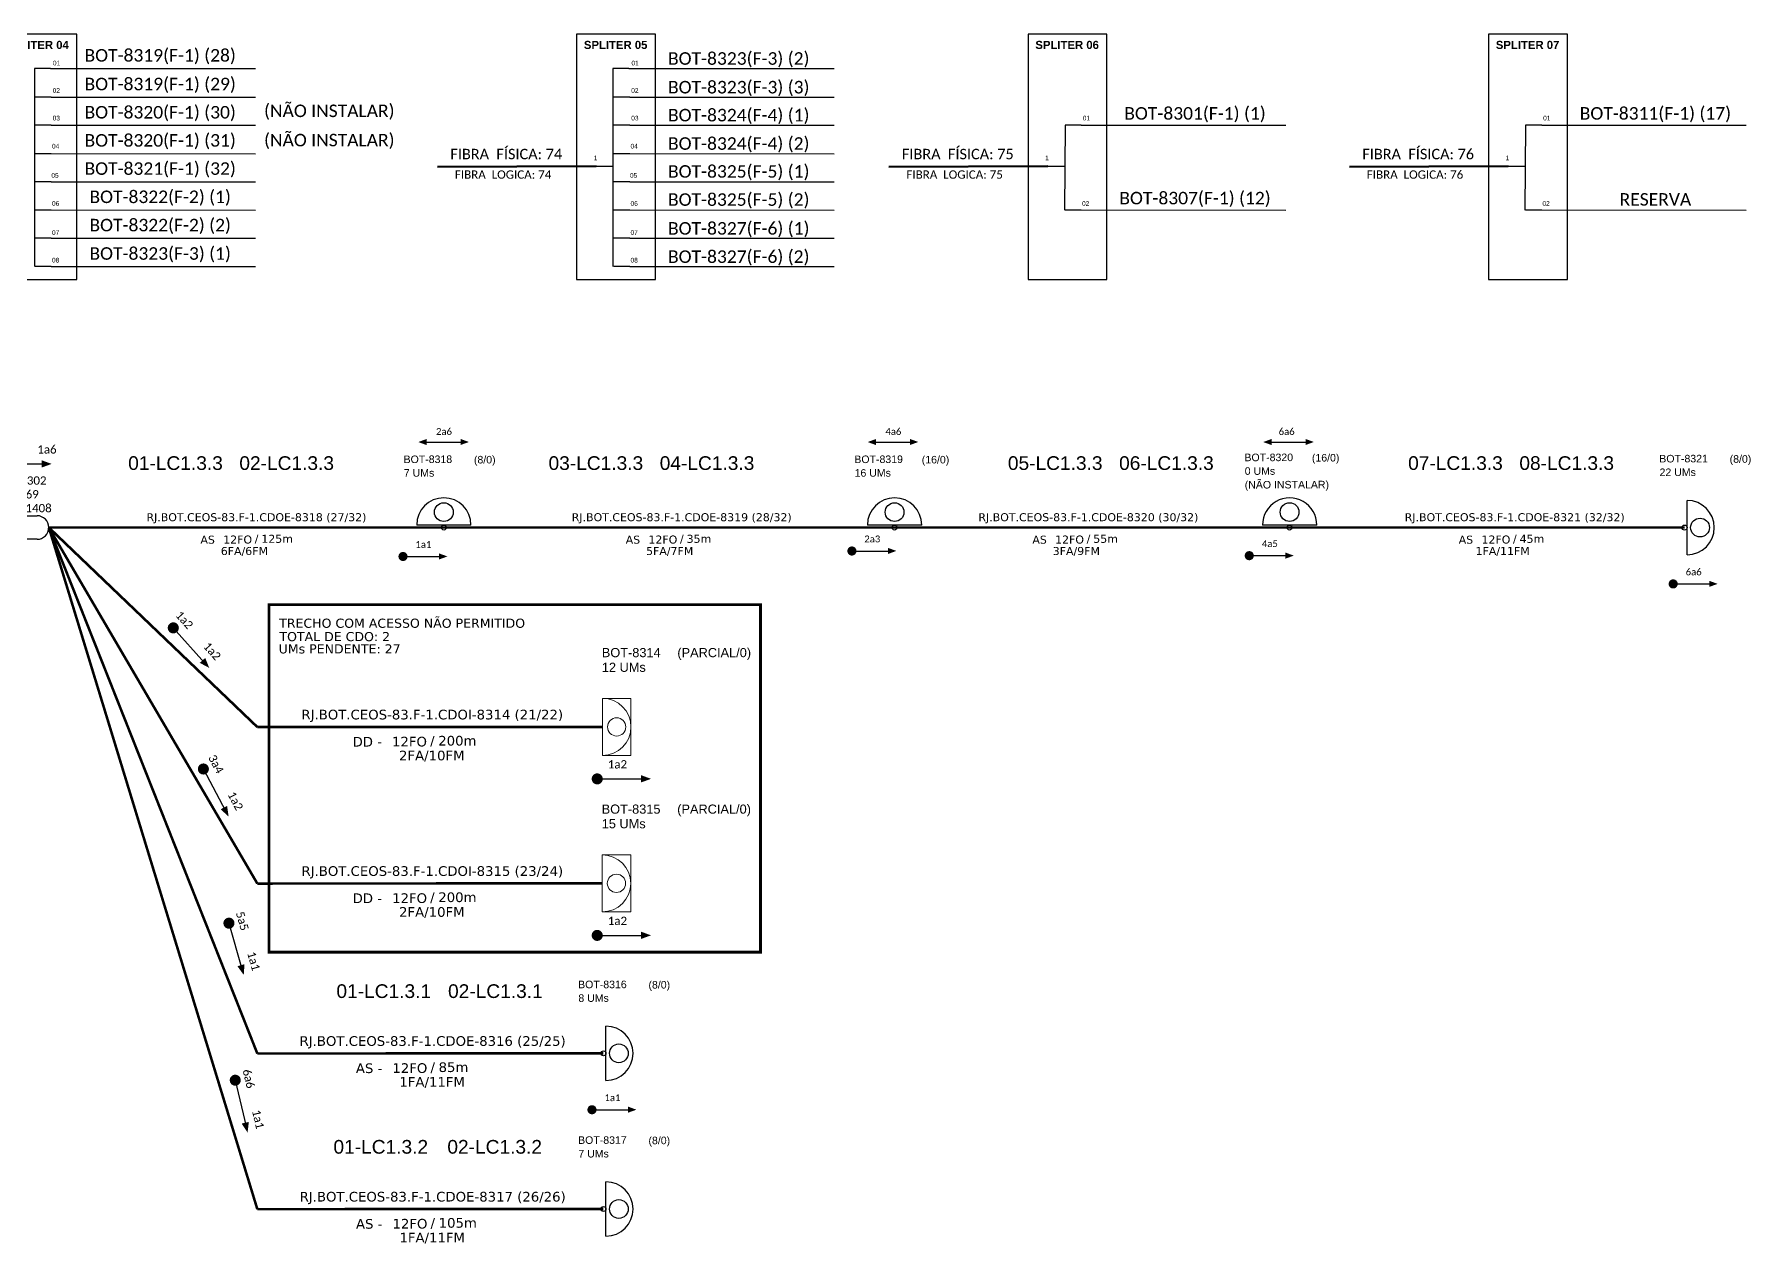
# Model space of a CAD drawing. Header units: millimetres. Extents: x 8469 to 9234, y -2805 to -2173.
# Drawn here: x 8838.8 to 9214.7, y -2461.1 to -2196.3 of the extents above; entities that cross this region are included whole.
import ezdxf
from ezdxf.enums import TextEntityAlignment as Align

# ---------------------------------------------------------------- set-up
doc = ezdxf.new("R2010")
doc.units = ezdxf.units.MM
doc.header["$MEASUREMENT"] = 0
for name, color, linetype, lineweight in [("20.0-LEGENDA DOS CDO'S", 1, 'Continuous', 0), ('20.1-CDO_INTERIOR', 1, 'Continuous', 0), ('20.2-CDO_POSTE', 1, 'Continuous', 5), ('40.1-ETIQUETAS', 1, 'Continuous', 20)]:
    doc.layers.add(name, color=color, linetype=linetype, lineweight=lineweight)
for name, color, linetype in [('20.4-CEOS', 1, 'Continuous'), ('CAP a instalar', 1, 'Continuous'), ('CD de instalação futura', 8, 'Continuous'), ('label_cabos', 7, 'Continuous'), ('SETA', 7, 'Continuous'), ('UNIFILAR', 7, 'Continuous')]:
    doc.layers.add(name, color=color, linetype=linetype)
doc.styles.add('ARIAL', font='arial.ttf')
doc.styles.add('siredit', font='verdana.ttf')
doc.linetypes.add('FENCELINE1', pattern='A,0.25,-0.1,[133,ltypeshp.shx,S=0.1,R=0,X=-0.1,Y=0],-0.1,1', length=1.45)

# ---------------------------------------------------------------- blocks, each defined once
blk = doc.blocks.new('A$C4AE13D6C')
at = {"layer": '20.4-CEOS', "color": 1}
for p, q in [((2.58, 5.68), (9.8, 5.68)), ((9.8, 0.53), (2.58, 0.53))]:
    blk.add_line(p, q, dxfattribs=at)
blk.add_lwpolyline([(0, 0), (0, 6.21)], dxfattribs=at)
for centre, start, end in [((2.58, 3.11), 90, 270), ((9.8, 3.11), 270, 90)]:
    blk.add_arc(centre, 2.58, start, end, dxfattribs=at)
blk = doc.blocks.new('CDOI_INT')
at = {"layer": '20.1-CDO_INTERIOR', "color": 0, "lineweight": 18}
blk.add_lwpolyline([(4.25, -4.25), (4.25, 4.25), (0, 4.25), (0, -4.25)], close=True, dxfattribs=at)
blk.add_circle((2.12, 0), 1.36, dxfattribs=at)
blk.add_arc((0, 0), 4.25, 270, 90, dxfattribs=at)
at = {"layer": "20.0-LEGENDA DOS CDO'S", "color": 0, "style": 'ARIAL'}
for tag, p in [('CDO_N', (-0.08, 10.38)), ('SPLITER_1', (21.18, 10.38)), ('SURVEY', (-0.08, 8.2)), ('SPLITER_2', (21.19, 8.68)), ('SAP', (-0.08, 6.23)), ('1:XX', (5.94, -2.22)), ('UMS', (5.94, -4.24))]:
    blk.add_attdef(tag, p, '', height=1.36, dxfattribs=at)
blk.add_attdef('FIBRAS_UTILIZADAS', text='', height=1.36, dxfattribs=at).set_placement((15.34, 10.38), align=Align.CENTER)
blk = doc.blocks.new('ETIQUETA_RS5F')
at = {"layer": '40.1-ETIQUETAS', "color": 0, "style": 'siredit'}
blk.add_text('/', height=1.5, dxfattribs=at).set_placement((1.55, -1.95), align=Align.MIDDLE_RIGHT)
for tag, p in [('ETIQUETA_R_SECUNDARIA', (1.18, 2.1)), ('ETIQUETA_R_PRIMARIA', (1.18, 4.1)), ('F_ATIVAS/F_MORTAS', (1.11, -4.24))]:
    blk.add_attdef(tag, text='', height=1.5, dxfattribs=at).set_placement(p, align=Align.MIDDLE_CENTER)
for tag, p in [('TIPO_CABO', (-6.62, -2.12)), ('CAP_CABO', (0.37, -2.09))]:
    blk.add_attdef(tag, text='', height=1.5, dxfattribs=at).set_placement(p, align=Align.MIDDLE_RIGHT)
blk.add_attdef('METROS', text='', height=1.5, dxfattribs=at).set_placement((2.11, -1.95), align=Align.MIDDLE_LEFT)
for tag, p in [('FUSÃO_1', (0.82, -8.39)), ('FUSÃO_2', (0.82, -10.6)), ('FUSÃO_3', (0.82, -12.93)), ('FUSÃO_4', (0.82, -15.14)), ('FUSÃO_5', (0.82, -17.16))]:
    blk.add_attdef(tag, text='', height=1.5, dxfattribs=at).set_placement(p, align=Align.CENTER)
blk = doc.blocks.new('CDOE POSTE_')
at = {"color": 1}
blk.add_line((12.92, -5.49), (-2.38, -5.49), dxfattribs=at)
for centre, radius in [((5.27, -1.86), 2.64), ((5.27, -6.2), 0.708)]:
    blk.add_circle(centre, radius, dxfattribs=at)
blk.add_arc((5.27, -5.49), 7.65, 0, 180, dxfattribs=at)
blk = doc.blocks.new('CDOE-TEXTO PADRÃO')
at = {"layer": "20.0-LEGENDA DOS CDO'S", "color": 0, "style": 'ARIAL'}
for tag, p in [('CDO_N', (0.49, 7.39)), ('CORDOALHA', (0.5, 4.33)), ('SAP', (0.51, 1.67)), ('SPLITER_1', (0.59, -0.91)), ('SPLITER_2', (0.6, -3.55)), ('(XX-XX_F)S', (0.54, -8.29)), ('(XX-XX_L)S', (0.55, -10.83)), ('UMS', (0.55, -13.15))]:
    blk.add_attdef(tag, p, '', height=1.7, rotation=0.118, dxfattribs=at)
blk.add_attdef('FIBRAS_UTILIZADAS', text='', height=1.7, rotation=0.118, dxfattribs=at).set_placement((19.77, 7.43), align=Align.CENTER)
blk = doc.blocks.new('SAN')
at = {"layer": 'SETA'}
blk.add_lwpolyline([(-2.58, 0), (6.02, 0)], dxfattribs=at)
for points in [[(-2.1, -0.66), (-3.93, 0), (-2.1, 0.67)], [(5.33, 0.68), (7.16, 0.01), (5.33, -0.65)]]:
    blk.add_solid(points, dxfattribs=at)
blk = doc.blocks.new('A$C5AF141BB')
at = {"color": 8}
blk.add_line((11.9, 1.1), (0, 1.1), dxfattribs=at)
for centre, major_axis, start_param, end_param in [((5.95, 1.1), (4.21, 4.21), 5.497787, 8.63938), ((5.95, 3.93), (1.45, 1.45), 5.497787, 11.780972), ((5.95, 0.55), (-0.389, 0.389), 3.926991, 10.210176)]:
    blk.add_ellipse(centre, major_axis=major_axis, ratio=1, start_param=start_param, end_param=end_param, dxfattribs=at)

msp = doc.modelspace()

# ---------------------------------------------------------------- linework, layer by layer
at = {"color": 7, "linetype": 'Continuous'}
for p, q in [((8838.77, -2203.74), (8838.77, -2247.16)), ((8842.29, -2203.74), (8838.77, -2203.74)), ((8965.49, -2203.74), (8965.49, -2247.16)), ((8969.01, -2203.74), (8965.49, -2203.74)), ((8842.47, -2210.02), (8838.95, -2210.02)), ((8969.19, -2210.02), (8965.67, -2210.02)), ((8842.47, -2216.21), (8838.95, -2216.21)), ((8969.19, -2216.21), (8965.67, -2216.21)), ((9064.57, -2216.21), (9064.39, -2234.76)), ((9068.09, -2216.21), (9064.57, -2216.21)), ((9165.41, -2216.21), (9165.23, -2234.76)), ((9168.93, -2216.21), (9165.41, -2216.21)), ((8842.47, -2222.43), (8838.95, -2222.43)), ((8961.85, -2225.16), (8965.48, -2225.16)), ((8969.19, -2222.43), (8965.67, -2222.43)), ((9060.74, -2225.16), (9064.38, -2225.16)), ((9161.58, -2225.16), (9165.22, -2225.16)), ((8842.47, -2228.6), (8838.95, -2228.6)), ((8969.19, -2228.6), (8965.67, -2228.6)), ((8842.47, -2234.76), (8838.95, -2234.76)), ((8969.19, -2234.76), (8965.67, -2234.76)), ((9068.09, -2234.76), (9064.57, -2234.76)), ((9168.93, -2234.76), (9165.41, -2234.76)), ((8842.47, -2240.95), (8838.95, -2240.95)), ((8969.19, -2240.95), (8965.67, -2240.95)), ((8842.47, -2247.13), (8838.95, -2247.13)), ((8969.19, -2247.13), (8965.67, -2247.13))]:
    msp.add_line(p, q, dxfattribs=at)
at = {"color": 10, "linetype": 'Continuous'}
for p, q in [((8842.29, -2203.74), (8887.23, -2203.75)), ((8969.01, -2203.74), (9013.96, -2203.75)), ((8842.47, -2210.02), (8887.23, -2210.03)), ((8969.19, -2210.02), (9013.96, -2210.03)), ((8842.47, -2216.2), (8887.23, -2216.21)), ((8969.19, -2216.2), (9013.96, -2216.21)), ((9068.09, -2216.2), (9112.85, -2216.21)), ((9168.93, -2216.2), (9213.7, -2216.21)), ((8842.47, -2222.42), (8887.23, -2222.43)), ((8969.19, -2222.42), (9013.96, -2222.43)), ((8842.47, -2228.58), (8887.23, -2228.6)), ((8969.19, -2228.58), (9013.96, -2228.6)), ((8842.47, -2234.75), (8887.23, -2234.76)), ((8969.19, -2234.75), (9013.96, -2234.76)), ((9068.09, -2234.75), (9112.85, -2234.76)), ((9168.93, -2234.75), (9213.7, -2234.76)), ((8842.47, -2240.94), (8887.23, -2240.95)), ((8969.19, -2240.94), (9013.96, -2240.95)), ((8842.47, -2247.13), (8887.23, -2247.14)), ((8969.19, -2247.13), (9013.96, -2247.14))]:
    msp.add_line(p, q, dxfattribs=at)
at = {"color": 1, "linetype": 'Continuous', "lineweight": 60}
for p, q in [((8961.85, -2225.16), (8927.06, -2225.27)), ((9060.74, -2225.16), (9025.96, -2225.27)), ((9161.58, -2225.16), (9126.8, -2225.27))]:
    msp.add_line(p, q, dxfattribs=at)
at = {"color": 7}
for points in [[(8830.8, -2249.95), (8848.08, -2249.95), (8848.08, -2196.29), (8830.8, -2196.29)], [(8957.53, -2249.95), (8974.81, -2249.95), (8974.81, -2196.29), (8957.53, -2196.29)], [(9056.42, -2249.95), (9073.7, -2249.95), (9073.7, -2196.29), (9056.42, -2196.29)], [(9157.26, -2249.95), (9174.54, -2249.95), (9174.54, -2196.29), (9157.26, -2196.29)]]:
    msp.add_lwpolyline(points, close=True, dxfattribs=at)
for points, const_width in [([(8919.02, -2310.63, 1), (8920.02, -2310.63, 1)], 1), ([(9017.34, -2309.43, 1), (9018.34, -2309.43, 1)], 1), ([(9104.38, -2310.45, 1), (9105.38, -2310.45, 1)], 1), ([(9197.22, -2316.64, 1), (9198.22, -2316.64, 1)], 1), ([(8868.8, -2325.81, 1), (8869.61, -2326.72, 1)], 1.21), ([(8875.51, -2356.63, 1), (8876.07, -2357.7, 1)], 1.21), ([(8961.45, -2359.33, 1), (8962.66, -2359.33, 1)], 1.21), ([(8881.22, -2390.35, 1), (8881.56, -2391.51, 1)], 1.21), ([(8961.45, -2393.6, 1), (8962.66, -2393.6, 1)], 1.21), ([(8882.64, -2424.73, 1), (8882.91, -2425.9, 1)], 1.21), ([(8960.41, -2431.78, 1), (8961.41, -2431.78, 1)], 1)]:
    msp.add_lwpolyline(points, format="xyb", close=True, dxfattribs=dict(const_width=const_width))
at = {"color": 3, "const_width": 0.6}
msp.add_lwpolyline([(8890.18, -2321.19), (8997.81, -2321.19), (8997.81, -2397.28), (8890.18, -2397.28)], close=True, dxfattribs=at)
at = {"layer": 'CAP a instalar', "color": 8, "ltscale": 7, "const_width": 0.565}
for points in [[(8841.94, -2304.29), (8887.61, -2347.98)], [(8841.94, -2304.29), (8887.61, -2382.25)], [(8887.61, -2347.98), (8963.19, -2347.95)], [(8887.61, -2382.25), (8963.15, -2382.21)]]:
    msp.add_lwpolyline(points, dxfattribs=at)
at = {"layer": 'CAP a instalar', "color": 10, "linetype": 'FENCELINE1', "ltscale": 7}
for points, const_width in [([(8841.94, -2304.29), (8887.61, -2419.47)], 0.565), ([(8841.94, -2304.29), (8887.61, -2453.55)], 0.565), ([(8841.94, -2304.29), (8928.46, -2304.29)], 0.467), ([(9027.19, -2304.29), (9113.71, -2304.29)], 0.467), ([(9113.71, -2304.29), (9200.23, -2304.29)], 0.467), ([(8887.61, -2419.47), (8963.42, -2419.43)], 0.565), ([(8887.61, -2453.55), (8963.42, -2453.52)], 0.565)]:
    msp.add_lwpolyline(points, dxfattribs=dict(at, const_width=const_width))
at = {"layer": 'CAP a instalar', "linetype": 'FENCELINE1', "ltscale": 7, "const_width": 0.467}
for points in [[(8928.46, -2304.29), (8950.09, -2304.29)], [(8950.09, -2304.29), (9027.19, -2304.29)]]:
    msp.add_lwpolyline(points, dxfattribs=at)
at = {"layer": 'SETA'}
for points in [[(8830.78, -2290.37), (8841.18, -2290.37)], [(8919.52, -2310.63), (8928.11, -2310.63)], [(9017.84, -2309.43), (9026.44, -2309.43)], [(9104.88, -2310.45), (9113.48, -2310.45)], [(9197.72, -2316.64), (9206.31, -2316.64)], [(8869.21, -2326.26), (8876.14, -2334.02)], [(8875.79, -2357.17), (8880.66, -2366.36)], [(8962.06, -2359.33), (8972.46, -2359.33)], [(8881.39, -2390.93), (8884.24, -2400.94)], [(8962.06, -2393.6), (8972.46, -2393.6)], [(8882.78, -2425.32), (8885.14, -2435.45)], [(8960.91, -2431.78), (8969.5, -2431.78)]]:
    msp.add_lwpolyline(points, dxfattribs=at)
for points in [[(8840.35, -2289.55), (8842.56, -2290.36), (8840.35, -2291.16)], [(8927.42, -2309.96), (8929.25, -2310.62), (8927.42, -2311.29)], [(9025.75, -2308.75), (9027.58, -2309.41), (9025.75, -2310.08)], [(9112.79, -2309.77), (9114.62, -2310.44), (9112.79, -2311.11)], [(9205.62, -2315.96), (9207.46, -2316.63), (9205.62, -2317.29)], [(8876.2, -2332.84), (8877.08, -2335.03), (8875, -2333.92)], [(8971.63, -2358.51), (8973.84, -2359.32), (8971.63, -2360.12)], [(8880.99, -2365.24), (8881.32, -2367.58), (8879.57, -2365.99)], [(8971.63, -2392.78), (8973.84, -2393.59), (8971.63, -2394.39)], [(8884.8, -2399.91), (8884.63, -2402.26), (8883.25, -2400.35)], [(8968.81, -2431.1), (8970.64, -2431.77), (8968.81, -2432.43)], [(8885.75, -2434.45), (8885.47, -2436.79), (8884.18, -2434.81)]]:
    msp.add_solid(points, dxfattribs=at)

# ---------------------------------------------------------------- block references
at = {"color": 2}
msp.add_blockref('A$C5AF141BB', (9107.76, -2304.84), dxfattribs=at)
at = {"color": 2, "linetype": 'FENCELINE1'}
msp.add_blockref('A$C4AE13D6C', (8829.56, -2307.4), dxfattribs=at)
at = {"layer": '20.2-CDO_POSTE'}
ref = msp.add_blockref('CDOE-TEXTO PADRÃO', (8926.73, -2301.25), dxfattribs=dict(at, xscale=0.972000002861023, yscale=0.972000002861023, zscale=0.972000002861023))
ref.add_attrib('CDO_N', 'BOT-8318', (8919.64, -2290.18), dxfattribs={"layer": "20.0-LEGENDA DOS CDO'S", "color": 0, "height": 1.652, "rotation": 0.118, "style": 'ARIAL'})
ref.add_attrib('CORDOALHA', '7 UMs', (8919.7, -2293.16), dxfattribs={"layer": "20.0-LEGENDA DOS CDO'S", "color": 0, "height": 1.652, "rotation": 0.118, "style": 'ARIAL'})
ref.add_attrib('FIBRAS_UTILIZADAS', '       (8/0)', dxfattribs={"layer": "20.0-LEGENDA DOS CDO'S", "color": 0, "height": 1.6523, "rotation": 0.118, "style": 'ARIAL'}).set_placement((8935.18, -2290.26), align=Align.CENTER)
ref = msp.add_blockref('CDOE-TEXTO PADRÃO', (9025.46, -2301.25), dxfattribs=dict(at, xscale=0.972000002861023, yscale=0.972000002861023, zscale=0.972000002861023))
ref.add_attrib('CDO_N', 'BOT-8319', (9018.37, -2290.18), dxfattribs={"layer": "20.0-LEGENDA DOS CDO'S", "color": 0, "height": 1.652, "rotation": 0.118, "style": 'ARIAL'})
ref.add_attrib('CORDOALHA', '16 UMs', (9018.43, -2293.16), dxfattribs={"layer": "20.0-LEGENDA DOS CDO'S", "color": 0, "height": 1.652, "rotation": 0.118, "style": 'ARIAL'})
ref.add_attrib('FIBRAS_UTILIZADAS', '       (16/0)', dxfattribs={"layer": "20.0-LEGENDA DOS CDO'S", "color": 0, "height": 1.6523, "rotation": 0.118, "style": 'ARIAL'}).set_placement((9033.91, -2290.26), align=Align.CENTER)
at = {"layer": '20.2-CDO_POSTE', "color": 8}
ref = msp.add_blockref('CDOE-TEXTO PADRÃO', (9110.91, -2300.83), dxfattribs=dict(at, xscale=0.972000002861023, yscale=0.972000002861023, zscale=0.972000002861023))
ref.add_attrib('CDO_N', 'BOT-8320', (9103.82, -2289.77), dxfattribs={"layer": "20.0-LEGENDA DOS CDO'S", "color": 0, "height": 1.652, "rotation": 0.118, "style": 'ARIAL'})
ref.add_attrib('CORDOALHA', '0 UMs', (9103.88, -2292.75), dxfattribs={"layer": "20.0-LEGENDA DOS CDO'S", "color": 0, "height": 1.652, "rotation": 0.118, "style": 'ARIAL'})
ref.add_attrib('SAP', '(NÃO INSTALAR)', (9103.88, -2295.75), dxfattribs={"layer": "20.0-LEGENDA DOS CDO'S", "color": 0, "height": 1.6523, "rotation": 0.118, "style": 'ARIAL'})
ref.add_attrib('FIBRAS_UTILIZADAS', '       (16/0)', dxfattribs={"layer": "20.0-LEGENDA DOS CDO'S", "color": 0, "height": 1.6523, "rotation": 0.118, "style": 'ARIAL'}).set_placement((9119.36, -2289.84), align=Align.CENTER)
at = {"layer": '20.2-CDO_POSTE'}
ref = msp.add_blockref('CDOE-TEXTO PADRÃO', (9201.77, -2301.1), dxfattribs=dict(at, xscale=0.972000002861023, yscale=0.972000002861023, zscale=0.972000002861023))
ref.add_attrib('CDO_N', 'BOT-8321', (9194.68, -2290.04), dxfattribs={"layer": "20.0-LEGENDA DOS CDO'S", "color": 0, "height": 1.652, "rotation": 0.118, "style": 'ARIAL'})
ref.add_attrib('CORDOALHA', '22 UMs', (9194.74, -2293.02), dxfattribs={"layer": "20.0-LEGENDA DOS CDO'S", "color": 0, "height": 1.652, "rotation": 0.118, "style": 'ARIAL'})
ref.add_attrib('FIBRAS_UTILIZADAS', '       (8/0)', dxfattribs={"layer": "20.0-LEGENDA DOS CDO'S", "color": 0, "height": 1.6523, "rotation": 0.118, "style": 'ARIAL'}).set_placement((9210.22, -2290.11), align=Align.CENTER)
ref = msp.add_blockref('CDOE-TEXTO PADRÃO', (8964.96, -2416.24), dxfattribs=dict(at, xscale=0.972000002861023, yscale=0.972000002861023, zscale=0.972000002861023))
ref.add_attrib('CDO_N', 'BOT-8316', (8957.87, -2405.18), dxfattribs={"layer": "20.0-LEGENDA DOS CDO'S", "color": 0, "height": 1.652, "rotation": 0.118, "style": 'ARIAL'})
ref.add_attrib('CORDOALHA', '8 UMs', (8957.93, -2408.16), dxfattribs={"layer": "20.0-LEGENDA DOS CDO'S", "color": 0, "height": 1.652, "rotation": 0.118, "style": 'ARIAL'})
ref.add_attrib('FIBRAS_UTILIZADAS', '       (8/0)', dxfattribs={"layer": "20.0-LEGENDA DOS CDO'S", "color": 0, "height": 1.6523, "rotation": 0.118, "style": 'ARIAL'}).set_placement((8973.41, -2405.25), align=Align.CENTER)
ref = msp.add_blockref('CDOE-TEXTO PADRÃO', (8964.96, -2450.33), dxfattribs=dict(at, xscale=0.972000002861023, yscale=0.972000002861023, zscale=0.972000002861023))
ref.add_attrib('CDO_N', 'BOT-8317', (8957.87, -2439.26), dxfattribs={"layer": "20.0-LEGENDA DOS CDO'S", "color": 0, "height": 1.652, "rotation": 0.118, "style": 'ARIAL'})
ref.add_attrib('CORDOALHA', '7 UMs', (8957.93, -2442.24), dxfattribs={"layer": "20.0-LEGENDA DOS CDO'S", "color": 0, "height": 1.652, "rotation": 0.118, "style": 'ARIAL'})
ref.add_attrib('FIBRAS_UTILIZADAS', '       (8/0)', dxfattribs={"layer": "20.0-LEGENDA DOS CDO'S", "color": 0, "height": 1.6523, "rotation": 0.118, "style": 'ARIAL'}).set_placement((8973.41, -2439.34), align=Align.CENTER)
at = {"layer": '40.1-ETIQUETAS'}
ref = msp.add_blockref('ETIQUETA_RS5F', (8886.03, -2304.48), dxfattribs=dict(at, xscale=1.16639998500068, yscale=1.16639998500068, zscale=1.16639998500068))
ref.add_attrib('ETIQUETA_R_SECUNDARIA', 'RJ.BOT.CEOS-83.F-1.CDOE-8318 (27/32)', dxfattribs={"color": 0, "height": 1.7496, "style": 'siredit'}).set_placement((8887.41, -2302.03), align=Align.MIDDLE_CENTER)
ref.add_attrib('TIPO_CABO', 'AS', dxfattribs={"color": 0, "height": 1.75, "style": 'siredit'}).set_placement((8878.31, -2306.95), align=Align.MIDDLE_RIGHT)
ref.add_attrib('CAP_CABO', '12FO', dxfattribs={"color": 0, "height": 1.75, "style": 'siredit'}).set_placement((8886.46, -2306.92), align=Align.MIDDLE_RIGHT)
ref.add_attrib('METROS', '125m', dxfattribs={"color": 0, "height": 1.75, "style": 'siredit'}).set_placement((8888.49, -2306.76), align=Align.MIDDLE_LEFT)
ref.add_attrib('F_ATIVAS/F_MORTAS', '6FA/6FM', dxfattribs={"color": 0, "height": 1.75, "style": 'siredit'}).set_placement((8884.77, -2309.43), align=Align.MIDDLE_CENTER)
ref = msp.add_blockref('ETIQUETA_RS5F', (8979.18, -2304.48), dxfattribs=dict(at, xscale=1.16639998500068, yscale=1.16639998500068, zscale=1.16639998500068))
ref.add_attrib('ETIQUETA_R_SECUNDARIA', 'RJ.BOT.CEOS-83.F-1.CDOE-8319 (28/32)', dxfattribs={"color": 0, "height": 1.7496, "style": 'siredit'}).set_placement((8980.56, -2302.03), align=Align.MIDDLE_CENTER)
ref.add_attrib('TIPO_CABO', 'AS', dxfattribs={"color": 0, "height": 1.75, "style": 'siredit'}).set_placement((8971.46, -2306.95), align=Align.MIDDLE_RIGHT)
ref.add_attrib('CAP_CABO', '12FO', dxfattribs={"color": 0, "height": 1.75, "style": 'siredit'}).set_placement((8979.6, -2306.92), align=Align.MIDDLE_RIGHT)
ref.add_attrib('METROS', '35m', dxfattribs={"color": 0, "height": 1.75, "style": 'siredit'}).set_placement((8981.64, -2306.76), align=Align.MIDDLE_LEFT)
ref.add_attrib('F_ATIVAS/F_MORTAS', '5FA/7FM', dxfattribs={"color": 0, "height": 1.75, "style": 'siredit'}).set_placement((8977.92, -2309.43), align=Align.MIDDLE_CENTER)
ref = msp.add_blockref('ETIQUETA_RS5F', (9068.25, -2304.48), dxfattribs=dict(at, xscale=1.16639998500068, yscale=1.16639998500068, zscale=1.16639998500068))
ref.add_attrib('ETIQUETA_R_SECUNDARIA', 'RJ.BOT.CEOS-83.F-1.CDOE-8320 (30/32)', dxfattribs={"color": 0, "height": 1.7496, "style": 'siredit'}).set_placement((9069.63, -2302.03), align=Align.MIDDLE_CENTER)
ref.add_attrib('TIPO_CABO', 'AS', dxfattribs={"color": 0, "height": 1.75, "style": 'siredit'}).set_placement((9060.53, -2306.95), align=Align.MIDDLE_RIGHT)
ref.add_attrib('CAP_CABO', '12FO', dxfattribs={"color": 0, "height": 1.75, "style": 'siredit'}).set_placement((9068.67, -2306.92), align=Align.MIDDLE_RIGHT)
ref.add_attrib('METROS', '55m', dxfattribs={"color": 0, "height": 1.75, "style": 'siredit'}).set_placement((9070.71, -2306.76), align=Align.MIDDLE_LEFT)
ref.add_attrib('F_ATIVAS/F_MORTAS', '3FA/9FM', dxfattribs={"color": 0, "height": 1.75, "style": 'siredit'}).set_placement((9066.99, -2309.43), align=Align.MIDDLE_CENTER)
ref = msp.add_blockref('ETIQUETA_RS5F', (9161.63, -2304.48), dxfattribs=dict(at, xscale=1.16639998500068, yscale=1.16639998500068, zscale=1.16639998500068))
ref.add_attrib('ETIQUETA_R_SECUNDARIA', 'RJ.BOT.CEOS-83.F-1.CDOE-8321 (32/32)', dxfattribs={"color": 0, "height": 1.7496, "style": 'siredit'}).set_placement((9163.01, -2302.03), align=Align.MIDDLE_CENTER)
ref.add_attrib('TIPO_CABO', 'AS', dxfattribs={"color": 0, "height": 1.75, "style": 'siredit'}).set_placement((9153.91, -2306.95), align=Align.MIDDLE_RIGHT)
ref.add_attrib('CAP_CABO', '12FO', dxfattribs={"color": 0, "height": 1.75, "style": 'siredit'}).set_placement((9162.06, -2306.92), align=Align.MIDDLE_RIGHT)
ref.add_attrib('METROS', '45m', dxfattribs={"color": 0, "height": 1.75, "style": 'siredit'}).set_placement((9164.09, -2306.76), align=Align.MIDDLE_LEFT)
ref.add_attrib('F_ATIVAS/F_MORTAS', '1FA/11FM', dxfattribs={"color": 0, "height": 1.75, "style": 'siredit'}).set_placement((9160.37, -2309.43), align=Align.MIDDLE_CENTER)
at = {"layer": 'CAP a instalar', "color": 8, "linetype": 'FENCELINE1', "ltscale": 7}
ref = msp.add_blockref('ETIQUETA_RS5F', (8924.25, -2348.22), dxfattribs=dict(at, xscale=1.411343981848631, yscale=1.411343981849711, zscale=1.411343981849999))
ref.add_attrib('ETIQUETA_R_SECUNDARIA', 'RJ.BOT.CEOS-83.F-1.CDOI-8314 (21/22)', dxfattribs={"layer": '40.1-ETIQUETAS', "color": 0, "height": 2.117, "style": 'siredit'}).set_placement((8925.92, -2345.25), align=Align.MIDDLE_CENTER)
ref.add_attrib('TIPO_CABO', 'DD -', dxfattribs={"layer": '40.1-ETIQUETAS', "color": 0, "height": 2.117, "style": 'siredit'}).set_placement((8914.91, -2351.2), align=Align.MIDDLE_RIGHT)
ref.add_attrib('CAP_CABO', '12FO', dxfattribs={"layer": '40.1-ETIQUETAS', "color": 0, "height": 2.117, "style": 'siredit'}).set_placement((8924.76, -2351.17), align=Align.MIDDLE_RIGHT)
ref.add_attrib('METROS', '200m', dxfattribs={"layer": '40.1-ETIQUETAS', "color": 0, "height": 2.117, "style": 'siredit'}).set_placement((8927.23, -2350.97), align=Align.MIDDLE_LEFT)
ref.add_attrib('F_ATIVAS/F_MORTAS', '2FA/10FM', dxfattribs={"layer": '40.1-ETIQUETAS', "color": 0, "height": 2.117, "style": 'siredit'}).set_placement((8925.82, -2354.21), align=Align.MIDDLE_CENTER)
ref = msp.add_blockref('ETIQUETA_RS5F', (8924.26, -2382.48), dxfattribs=dict(at, xscale=1.411343981848631, yscale=1.411343981849711, zscale=1.411343981849999))
ref.add_attrib('ETIQUETA_R_SECUNDARIA', 'RJ.BOT.CEOS-83.F-1.CDOI-8315 (23/24)', dxfattribs={"layer": '40.1-ETIQUETAS', "color": 0, "height": 2.117, "style": 'siredit'}).set_placement((8925.93, -2379.51), align=Align.MIDDLE_CENTER)
ref.add_attrib('TIPO_CABO', 'DD -', dxfattribs={"layer": '40.1-ETIQUETAS', "color": 0, "height": 2.117, "style": 'siredit'}).set_placement((8914.92, -2385.47), align=Align.MIDDLE_RIGHT)
ref.add_attrib('CAP_CABO', '12FO', dxfattribs={"layer": '40.1-ETIQUETAS', "color": 0, "height": 2.117, "style": 'siredit'}).set_placement((8924.78, -2385.44), align=Align.MIDDLE_RIGHT)
ref.add_attrib('METROS', '200m', dxfattribs={"layer": '40.1-ETIQUETAS', "color": 0, "height": 2.117, "style": 'siredit'}).set_placement((8927.24, -2385.24), align=Align.MIDDLE_LEFT)
ref.add_attrib('F_ATIVAS/F_MORTAS', '2FA/10FM', dxfattribs={"layer": '40.1-ETIQUETAS', "color": 0, "height": 2.117, "style": 'siredit'}).set_placement((8925.83, -2388.47), align=Align.MIDDLE_CENTER)
at = {"layer": 'CAP a instalar', "color": 10, "linetype": 'FENCELINE1', "ltscale": 7}
ref = msp.add_blockref('ETIQUETA_RS5F', (8924.33, -2419.7), dxfattribs=dict(at, xscale=1.411343981848631, yscale=1.411343981849711, zscale=1.411343981849999))
ref.add_attrib('ETIQUETA_R_SECUNDARIA', 'RJ.BOT.CEOS-83.F-1.CDOE-8316 (25/25)', dxfattribs={"layer": '40.1-ETIQUETAS', "color": 0, "height": 2.117, "style": 'siredit'}).set_placement((8926, -2416.73), align=Align.MIDDLE_CENTER)
ref.add_attrib('TIPO_CABO', 'AS -', dxfattribs={"layer": '40.1-ETIQUETAS', "color": 0, "height": 2.117, "style": 'siredit'}).set_placement((8914.99, -2422.69), align=Align.MIDDLE_RIGHT)
ref.add_attrib('CAP_CABO', '12FO', dxfattribs={"layer": '40.1-ETIQUETAS', "color": 0, "height": 2.117, "style": 'siredit'}).set_placement((8924.84, -2422.66), align=Align.MIDDLE_RIGHT)
ref.add_attrib('METROS', '85m', dxfattribs={"layer": '40.1-ETIQUETAS', "color": 0, "height": 2.117, "style": 'siredit'}).set_placement((8927.31, -2422.46), align=Align.MIDDLE_LEFT)
ref.add_attrib('F_ATIVAS/F_MORTAS', '1FA/11FM', dxfattribs={"layer": '40.1-ETIQUETAS', "color": 0, "height": 2.117, "style": 'siredit'}).set_placement((8925.9, -2425.69), align=Align.MIDDLE_CENTER)
ref = msp.add_blockref('ETIQUETA_RS5F', (8924.34, -2453.79), dxfattribs=dict(at, xscale=1.411343981848631, yscale=1.411343981849711, zscale=1.411343981849999))
ref.add_attrib('ETIQUETA_R_SECUNDARIA', 'RJ.BOT.CEOS-83.F-1.CDOE-8317 (26/26)', dxfattribs={"layer": '40.1-ETIQUETAS', "color": 0, "height": 2.117, "style": 'siredit'}).set_placement((8926.01, -2450.82), align=Align.MIDDLE_CENTER)
ref.add_attrib('TIPO_CABO', 'AS -', dxfattribs={"layer": '40.1-ETIQUETAS', "color": 0, "height": 2.117, "style": 'siredit'}).set_placement((8915.01, -2456.77), align=Align.MIDDLE_RIGHT)
ref.add_attrib('CAP_CABO', '12FO', dxfattribs={"layer": '40.1-ETIQUETAS', "color": 0, "height": 2.117, "style": 'siredit'}).set_placement((8924.86, -2456.74), align=Align.MIDDLE_RIGHT)
ref.add_attrib('METROS', '105m', dxfattribs={"layer": '40.1-ETIQUETAS', "color": 0, "height": 2.117, "style": 'siredit'}).set_placement((8927.32, -2456.55), align=Align.MIDDLE_LEFT)
ref.add_attrib('F_ATIVAS/F_MORTAS', '1FA/11FM', dxfattribs={"layer": '40.1-ETIQUETAS', "color": 0, "height": 2.117, "style": 'siredit'}).set_placement((8925.91, -2459.78), align=Align.MIDDLE_CENTER)
at = {"layer": 'CD de instalação futura', "color": 8, "ltscale": 11}
ref = msp.add_blockref('CDOI_INT', (8963.19, -2347.95), dxfattribs=dict(at, xscale=1.470653668531895, yscale=1.470653668531895, zscale=1.470653668531895))
ref.add_attrib('CDO_N', 'BOT-8314', (8963.06, -2332.68), dxfattribs={"layer": "20.0-LEGENDA DOS CDO'S", "color": 0, "height": 2, "style": 'ARIAL'})
ref.add_attrib('FIBRAS_UTILIZADAS', '     (PARCIAL/0)', dxfattribs={"layer": "20.0-LEGENDA DOS CDO'S", "color": 0, "height": 2.0005, "style": 'ARIAL'}).set_placement((8985.74, -2332.68), align=Align.CENTER)
ref.add_attrib('SURVEY', '12 UMs', (8963.07, -2335.89), dxfattribs={"layer": "20.0-LEGENDA DOS CDO'S", "color": 0, "height": 2, "style": 'ARIAL'})
ref = msp.add_blockref('CDOI_INT', (8963.15, -2382.21), dxfattribs=dict(at, xscale=1.470653668531895, yscale=1.470653668531895, zscale=1.470653668531895))
ref.add_attrib('CDO_N', 'BOT-8315', (8963.03, -2366.95), dxfattribs={"layer": "20.0-LEGENDA DOS CDO'S", "color": 0, "height": 2, "style": 'ARIAL'})
ref.add_attrib('FIBRAS_UTILIZADAS', '     (PARCIAL/0)', dxfattribs={"layer": "20.0-LEGENDA DOS CDO'S", "color": 0, "height": 2.0005, "style": 'ARIAL'}).set_placement((8985.71, -2366.95), align=Align.CENTER)
ref.add_attrib('SURVEY', '15 UMs', (8963.04, -2370.15), dxfattribs={"layer": "20.0-LEGENDA DOS CDO'S", "color": 0, "height": 2, "style": 'ARIAL'})
at = {"layer": 'label_cabos', "xscale": 0.7775999903678894, "yscale": 0.7775999903678894, "zscale": 0.7775999903678894}
for p in [(8924.36, -2299.47), (9023.09, -2299.47)]:
    msp.add_blockref('CDOE POSTE_', p, dxfattribs=at)
at = {"layer": 'label_cabos', "xscale": 0.7775999903678894, "yscale": 0.7775999903678894, "zscale": 0.7775999903678894, "rotation": 270}
for p in [(9205.05, -2300.2), (8968.24, -2415.33), (8968.24, -2449.42)]:
    msp.add_blockref('CDOE POSTE_', p, dxfattribs=at)
at = {"layer": 'UNIFILAR', "color": 5, "lineweight": -3}
for p in [(8926.79, -2285.57), (9025.22, -2285.57), (9111.86, -2285.57)]:
    msp.add_blockref('SAN', p, dxfattribs=at)

# ---------------------------------------------------------------- texts
at = {"color": 3}
for s, height, style, p in [('01-LC1.3.3', 3, 'ARIAL', (8859.32, -2291.68)), ('02-LC1.3.3', 3, 'ARIAL', (8883.67, -2291.68)), ('03-LC1.3.3', 3, 'ARIAL', (8951.39, -2291.68)), ('04-LC1.3.3', 3, 'ARIAL', (8975.74, -2291.68)), ('05-LC1.3.3', 3, 'ARIAL', (9052, -2291.68)), ('06-LC1.3.3', 3, 'ARIAL', (9076.36, -2291.68)), ('07-LC1.3.3', 3, 'ARIAL', (9139.67, -2291.68)), ('08-LC1.3.3', 3, 'ARIAL', (9164.03, -2291.68)), ('TRECHO COM ACESSO NÃO PERMITIDO', 2, 'siredit', (8892.39, -2326.24)), ('TOTAL DE CDO: 2', 2, 'siredit', (8892.45, -2329.17)), ('UMs PENDENTE: 27', 2, 'siredit', (8892.28, -2331.86)), ('01-LC1.3.1', 3, 'ARIAL', (8904.93, -2407.31)), ('02-LC1.3.1', 3, 'ARIAL', (8929.38, -2407.31)), ('01-LC1.3.2', 3, 'ARIAL', (8904.28, -2441.4)), ('02-LC1.3.2', 3, 'ARIAL', (8929.23, -2441.4))]:
    msp.add_text(s, height=height, dxfattribs=dict(at, style=style)).set_placement(p)
at = {"attachment_point": 5}
for s, insert, char_height, width in [('{\\fArial|b1|i0|c0|p34;\\C10;SPLITER 04}', (8839.36, -2198.62), 1.7753, 17.28), ('\\pt9;{\\fCalibri|b0|i0|c0|p34;\\C7;BOT-8319(F-1) (28)}', (8866.33, -2201.19), 2.7432, 40.9104), ('{\\fArial|b1|i0|c0|p34;\\C10;SPLITER 05}', (8966.09, -2198.62), 1.7753, 17.28), ('{\\fArial|b1|i0|c0|p34;\\C10;SPLITER 06}', (9064.98, -2198.62), 1.7753, 17.28), ('{\\fArial|b1|i0|c0|p34;\\C10;SPLITER 07}', (9165.83, -2198.62), 1.7753, 17.28), ('\\C7;\\fArial|b0|i0|;\\H1.0273588255048;01 ', (8843.63, -2202.59), 1.7753, 3.5602), ('\\C7;\\fArial|b0|i0|;\\H1.0273588255048;01 ', (8970.36, -2202.59), 1.7753, 3.5602), ('\\pt9;{\\fCalibri|b0|i0|c0|p34;\\C7;BOT-8323(F-3) (2)}', (8993.05, -2201.88), 2.7432, 40.9104), ('\\pt9;{\\fCalibri|b0|i0|c0|p34;\\C7;BOT-8319(F-1) (29)}', (8866.33, -2207.47), 2.7432, 40.9104), ('\\pt9;{\\fCalibri|b0|i0|c0|p34;\\C7;BOT-8323(F-3) (3)}', (8993.05, -2208.16), 2.7432, 40.9104), ('\\C7;\\fArial|b0|i0|;\\H1.0273588255048;02 ', (8843.58, -2208.6), 1.7753, 3.7582), ('\\C7;\\fArial|b0|i0|;\\H1.0273588255048;02 ', (8970.3, -2208.6), 1.7753, 3.7582), ('\\C7;\\fArial|b0|i0|;\\H1.0273588255048;03 ', (8843.58, -2214.64), 1.7753, 3.456), ('\\pt9;{\\fCalibri|b0|i0|c0|p34;\\C7;BOT-8320(F-1) (30)}', (8866.33, -2213.65), 2.7432, 40.9104), ('\\pt9;{\\fCalibri|b0|i0|c0|p34;\\C7;(NÃO INSTALAR)}', (8903.37, -2213.34), 2.7432, 40.9104), ('\\C7;\\fArial|b0|i0|;\\H1.0273588255048;03 ', (8970.3, -2214.64), 1.7753, 3.456), ('\\pt9;{\\fCalibri|b0|i0|c0|p34;\\C7;BOT-8324(F-4) (1)}', (8993.05, -2214.28), 2.7432, 40.9104), ('{\\fArial|b0|i0|c0|p34;\\H0.5787x;\\C7;01}', (9069.2, -2214.64), 1.7753, 3.456), ('\\pt9;{\\fCalibri|b0|i0|c0|p34;\\C7;BOT-8301(F-1) (1)}', (9092.99, -2213.9), 2.7432, 40.9104), ('{\\fArial|b0|i0|c0|p34;\\H0.5787x;\\C7;01}', (9170.04, -2214.64), 1.7753, 3.456), ('\\pt9;{\\fCalibri|b0|i0|c0|p34;\\C7;BOT-8311(F-1) (17)}', (9193.83, -2213.9), 2.7432, 40.9104), ('\\pt9;{\\fCalibri|b0|i0|c0|p34;\\C7;BOT-8320(F-1) (31)}', (8866.33, -2219.81), 2.7432, 40.9104), ('\\pt9;{\\fCalibri|b0|i0|c0|p34;\\C7;(NÃO INSTALAR)}', (8903.37, -2219.75), 2.7432, 40.9104), ('\\C7;\\fArial|b0|i0|;\\H1.0273588255048;04 ', (8843.43, -2220.79), 1.7753, 3.7582), ('{\\fCalibri|b0|i0|c0|p34;\\C7;FIBRA  FÍSICA: 74}', (8942.13, -2222.52), 2.2859, 34.56), ('\\C7;\\fArial|b0|i0|;\\H1.0273588255048;04 ', (8970.15, -2220.79), 1.7753, 3.7582), ('\\pt9;{\\fCalibri|b0|i0|c0|p34;\\C7;BOT-8324(F-4) (2)}', (8993.05, -2220.5), 2.7432, 40.9104), ('{\\fCalibri|b0|i0|c0|p34;\\C7;FIBRA  FÍSICA: 75}', (9041.03, -2222.52), 2.2859, 34.56), ('{\\fCalibri|b0|i0|c0|p34;\\C7;FIBRA  FÍSICA: 76}', (9141.87, -2222.52), 2.2859, 34.56), ('\\pt9;{\\fCalibri|b0|i0|c0|p34;\\C7;BOT-8321(F-1) (32)}', (8866.33, -2225.98), 2.7432, 40.9104), ('\\C7;\\fArial|b0|i0|;\\H1.0273588255048;1', (8961.68, -2223.34), 1.7753, 1.7584), ('\\pt9;{\\fCalibri|b0|i0|c0|p34;\\C7;BOT-8325(F-5) (1)}', (8993.05, -2226.61), 2.7432, 40.9104), ('\\C7;\\fArial|b0|i0|;\\H1.0273588255048;1', (9060.57, -2223.34), 1.7753, 1.7584), ('\\C7;\\fArial|b0|i0|;\\H1.0273588255048;1', (9161.42, -2223.34), 1.7753, 1.7584), ('\\C7;\\fArial|b0|i0|;\\H1.0273588255048;05 ', (8843.3, -2227.2), 1.7753, 4.6222), ('{\\fCalibri|b0|i0|c0|p34;\\C7;FIBRA  LOGICA: 74}', (8941.44, -2227.01), 1.8289, 34.56), ('\\C7;\\fArial|b0|i0|;\\H1.0273588255048;05 ', (8970.02, -2227.2), 1.7753, 4.6222), ('{\\fCalibri|b0|i0|c0|p34;\\C7;FIBRA  LOGICA: 75}', (9040.34, -2227.01), 1.8289, 34.56), ('{\\fCalibri|b0|i0|c0|p34;\\C7;FIBRA  LOGICA: 76}', (9141.18, -2227.01), 1.8289, 34.56), ('\\C7;\\fArial|b0|i0|;\\H1.0273588255048;06 ', (8843.43, -2233.34), 1.7753, 3.7582), ('\\pt9;{\\fCalibri|b0|i0|c0|p34;\\C7;BOT-8322(F-2) (1)}', (8866.33, -2232.17), 2.7432, 40.9104), ('\\C7;\\fArial|b0|i0|;\\H1.0273588255048;06 ', (8970.15, -2233.34), 1.7753, 3.7582), ('\\pt9;{\\fCalibri|b0|i0|c0|p34;\\C7;BOT-8325(F-5) (2)}', (8993.05, -2232.77), 2.7432, 40.9104), ('{\\fArial|b0|i0|c0|p34;\\H0.5787x;\\C7;02}', (9069.05, -2233.34), 1.7753, 3.7582), ('\\pt9;{\\fCalibri|b0|i0|c0|p34;\\C7;BOT-8307(F-1) (12)}', (9092.99, -2232.45), 2.7432, 40.9104), ('{\\fArial|b0|i0|c0|p34;\\H0.5787x;\\C7;02}', (9169.89, -2233.34), 1.7753, 3.7582), ('\\pt9;{\\fCalibri|b0|i0|c0|p34;\\C7;RESERVA}', (9193.83, -2232.45), 2.7432, 40.9104), ('\\pt9;{\\fCalibri|b0|i0|c0|p34;\\C7;BOT-8322(F-2) (2)}', (8866.33, -2238.36), 2.7432, 40.9104), ('\\C7;\\fArial|b0|i0|;\\H1.0273588255048;07 ', (8843.43, -2239.7), 1.7753, 3.7582), ('\\C7;\\fArial|b0|i0|;\\H1.0273588255048;07 ', (8970.15, -2239.7), 1.7753, 3.7582), ('\\pt9;{\\fCalibri|b0|i0|c0|p34;\\C7;BOT-8327(F-6) (1)}', (8993.05, -2239.08), 2.7432, 40.9104), ('\\pt9;{\\fCalibri|b0|i0|c0|p34;\\C7;BOT-8323(F-3) (1)}', (8866.33, -2244.58), 2.7432, 40.9104), ('\\pt9;{\\fCalibri|b0|i0|c0|p34;\\C7;BOT-8327(F-6) (2)}', (8993.05, -2245.27), 2.7432, 40.9104), ('\\C7;\\fArial|b0|i0|;\\H1.0273588255048;08 ', (8843.43, -2245.75), 1.7753, 3.7582), ('\\C7;\\fArial|b0|i0|;\\H1.0273588255048;08 ', (8970.15, -2245.75), 1.7753, 3.7582), ('{\\fCalibri|b0|i0|c0|p34;\\C7;2a6}', (8928.49, -2283.27), 1.5, 25.3588), ('{\\fCalibri|b0|i0|c0|p34;\\C7;4a6}', (9026.92, -2283.27), 1.5, 25.3588), ('{\\fCalibri|b0|i0|c0|p34;\\C7;6a6}', (9113.06, -2283.27), 1.5, 25.3588), ('{\\fCalibri|b0|i0|c0|p34;\\C7;1a6}', (8841.53, -2287.19), 1.815, 30.6841), ('{\\fCalibri|b0|i0|c0|p34;\\C1;CEO-8302\\PCS-369\\PSAP 321408}', (8835.75, -2297.03), 1.815, 30.6841), ('{\\fCalibri|b0|i0|c0|p34;\\C7;1a1}', (8923.98, -2308.01), 1.5, 25.3588), ('{\\fCalibri|b0|i0|c0|p34;\\C7;2a3}', (9022.3, -2306.8), 1.5, 25.3588), ('{\\fCalibri|b0|i0|c0|p34;\\C7;4a5}', (9109.38, -2307.83), 1.5, 25.3588), ('{\\fCalibri|b0|i0|c0|p34;\\C7;6a6}', (9202.21, -2314.01), 1.5, 25.3588), ('{\\fCalibri|b0|i0|c0|p34;\\C7;1a2}', (8966.48, -2356.15), 1.815, 30.6841), ('{\\fCalibri|b0|i0|c0|p34;\\C7;1a2}', (8966.48, -2390.42), 1.815, 30.6841), ('{\\fCalibri|b0|i0|c0|p34;\\C7;1a1}', (8965.4, -2429.15), 1.5, 25.3588)]:
    msp.add_mtext(s, dxfattribs=dict(at, insert=insert, char_height=char_height, width=width))
at = {"char_height": 1.815, "width": 30.6841, "attachment_point": 5}
for s, insert, rotation in [('{\\fCalibri|b0|i0|c0|p34;\\C7;1a2}', (8871.63, -2324.55), 311.8336), ('{\\fCalibri|b0|i0|c0|p34;\\C7;1a2}', (8877.71, -2331.37), 311.8336), ('{\\fCalibri|b0|i0|c0|p34;\\C7;3a4}', (8878.56, -2356.09), 297.898), ('{\\fCalibri|b0|i0|c0|p34;\\C7;1a2}', (8882.82, -2364.17), 297.898), ('{\\fCalibri|b0|i0|c0|p34;\\C7;5a5}', (8884.32, -2390.45), 285.8747), ('{\\fCalibri|b0|i0|c0|p34;\\C7;1a1}', (8886.8, -2399.24), 285.8747), ('{\\fCalibri|b0|i0|c0|p34;\\C7;6a6}', (8885.73, -2424.98), 283.1207), ('{\\fCalibri|b0|i0|c0|p34;\\C7;1a1}', (8887.78, -2433.88), 283.1207)]:
    msp.add_mtext(s, dxfattribs=dict(at, insert=insert, rotation=rotation))

doc.saveas('drawing.dxf')
